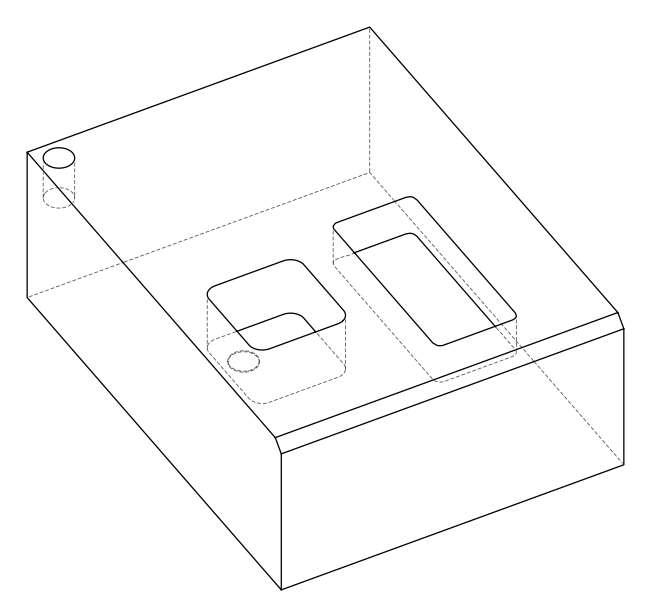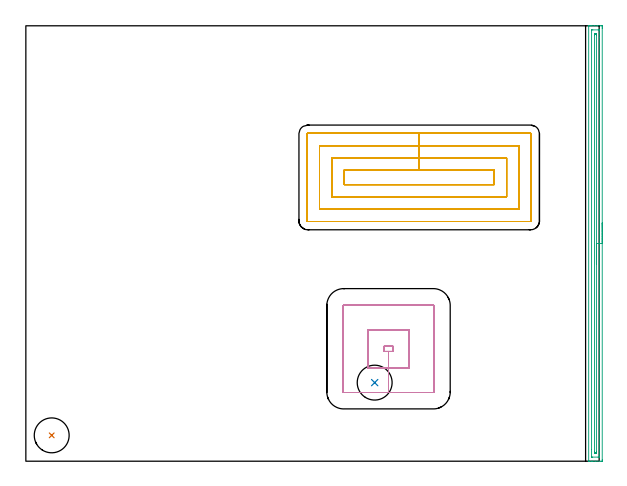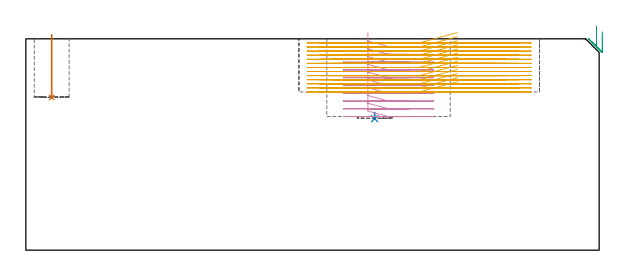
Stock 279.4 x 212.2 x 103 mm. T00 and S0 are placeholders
(PLAN: 5 operations, 3 tool changes, 38.2 min)
(1 INDEXABLE_INSERT_DRILL_BLIND_HOLE_FROM_SOLID | STEP1POCKET | NXT0302_005 | 0.12 min | 6439 mm3)
(2 INDEXABLE_INSERT_DRILL_BLIND_HOLE_FROM_SOLID_1 | STEP1POCKET_1 | NXT0302_005 | 0.02 min | 8775 mm3)
(3 AREA_MILL | FG_CHAMFER_SURFACE | UGT0205_001 | 5.27 min | 4626 mm3)
(4 MILL_RECTANGULAR_POCKET | POCKET_RECTANGULAR_STRAIGHT | NXT0201_012 | Follow Part, ap 4, ae 75% | 7.1 min | 122730 mm3)
(5 MILL_RECTANGULAR_POCKET_1 | POCKET_RECTANGULAR_STRAIGHT_1 | NXT0201_009 | Follow Part, ap 2, ae 75% | 25.69 min | 154404 mm3)
(TOOL NXT0302_005 | Index. Insert Drill 17mm [880-D1700L20-05] | D17 PA176 FL85 Z2)
(TOOL UGT0205_001 | Chamfer Mill 20 x 3 x 45 deg. | D20 FL50 Z2)
(TOOL NXT0201_012 | ENDMILL 16mm [2P460-1600-NA 1630] | D16 FL38 Z6)
(TOOL NXT0201_009 | ENDMILL 8mm [2P460-0800-NA 1630] | D8 FL26 Z6)
(OP 1 INDEXABLE_INSERT_DRILL_BLIND_HOLE_FROM_SOLID)
G17 G21 G94 G90
T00 M6
G54
G17 G0 G90 X12.6 Y12.6 S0 M3
G43 Z113. H1
G94 G81 G98 Z74.4 F250. R105.
G80
M5
M2
(OP 2 INDEXABLE_INSERT_DRILL_BLIND_HOLE_FROM_SOLID_1)
G17 G21 G94 G90
T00 M6
G54
G17 G0 G90 X170. Y38.3 S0 M3
G43 Z113. H1
G94 G81 G98 Z64.1 F250. R67.1
G80
M5
M2
(OP 3 AREA_MILL)
G17 G21 G94 G90
T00 M6
G54
G17 G0 G90 X280.9 Y116.1 S1061 M3
G43 Z113. H0
Z106.4
G94 G1 Y116.062 Z105.528 F250.
Y115.948 Z104.664
Y115.759 Z103.812
Y115.497 Z102.98
Y115.163 Z102.174
Y114.76 Z101.4
Y114.292 Z100.664
Y113.76 Z99.972
Y113.171 Z99.329
Y112.528 Z98.74
Y111.836 Z98.209
Y111.1 Z97.74
Y110.326 Z97.337
Y109.52 Z97.003
Y108.688 Z96.741
Y107.836 Z96.552
Y106.972 Z96.438
Y106.1 Z96.4
X280.899 Y0.625 Z96.401
X280.894 Y0.011 Z96.403
X280.892 Y0.007 Z96.405
X280.28 Y0. Z97.016
X277.61 Z99.685
X276.169 Z101.127
X275.813 Z101.482
X274.794 Z102.506
X274.369 Z102.923
X274.32 Z102.97
X274.303 Y0.008 Z102.988
X274.3 Y0.178 Z103.
Y212.022
X274.303 Y212.19 Z102.988
X274.366 Y212.193 Z102.926
X274.794 Y212.2 Z102.506
X275.101 Z102.199
X275.813 Z101.482
X277.063 Z100.234
X278.493 Z98.802
X280.28 Y212.199 Z97.016
X280.892 Y212.193 Z96.405
X280.894 Y212.189 Z96.403
X280.899 Y211.575 Z96.401
X280.9 Y210.955 Z96.4
Y106.1
X279.486 Z97.814
X279.485 Y2.314 Z97.815
X279.484 Y2.215 Z97.816
X279.479 Y2.026 Z97.821
X279.387 Y2.01 Z97.913
X278.905 Y2.001 Z98.395
X276.226 Y2. Z101.074
X275.813 Y2.002 Z101.487
X275.755 Y2.005 Z101.546
X275.725 Y2.009 Z101.575
X275.72 Y2.117 Z101.58
X275.715 Y2.314 Z101.585
X275.714 Y5.75 Z101.586
X275.715 Y209.886 Z101.585
X275.716 Y209.985 Z101.584
X275.721 Y210.174 Z101.579
X275.813 Y210.19 Z101.487
X276.295 Y210.199 Z101.005
X278.974 Y210.2 Z98.326
X279.387 Y210.198 Z97.913
X279.445 Y210.195 Z97.855
X279.475 Y210.191 Z97.825
X279.48 Y210.083 Z97.82
X279.485 Y209.886 Z97.815
X279.486 Y206.451 Z97.814
Y106.1
X278.072 Z99.228
X278.071 Y4.623 Z99.229
X278.07 Y4.201 Z99.23
X278.068 Y4.083 Z99.232
X278.065 Y4.028 Z99.235
X278.055 Y4.01 Z99.245
X278.001 Y4.007 Z99.299
X277.8 Y4.001 Z99.5
X277.6 Y4. Z99.7
X277.4 Z99.9
X277.266 Y4.002 Z100.034
X277.16 Y4.007 Z100.14
X277.134 Y4.011 Z100.166
X277.132 Y4.018 Z100.168
X277.13 Y4.043 Z100.17
X277.129 Y4.201 Z100.171
X277.128 Y4.672 Z100.172
X277.129 Y207.577 Z100.171
X277.13 Y207.999 Z100.17
X277.132 Y208.117 Z100.168
X277.135 Y208.172 Z100.165
X277.145 Y208.19 Z100.155
X277.199 Y208.193 Z100.101
X277.4 Y208.199 Z99.9
X277.6 Y208.2 Z99.7
X277.8 Z99.5
X277.934 Y208.198 Z99.366
X278.04 Y208.193 Z99.26
X278.066 Y208.189 Z99.234
X278.068 Y208.182 Z99.232
X278.07 Y208.157 Z99.23
X278.071 Y207.999 Z99.229
X278.072 Y207.528 Z99.228
Y106.1
Y105.228 Z99.267
Y104.364 Z99.38
Y103.512 Z99.569
Y102.68 Z99.832
Y101.874 Z100.165
Y101.1 Z100.568
Y100.364 Z101.037
Y99.672 Z101.568
Y99.029 Z102.157
Y98.44 Z102.801
Y97.908 Z103.493
Y97.44 Z104.228
Y97.037 Z105.002
Y96.703 Z105.808
Y96.441 Z106.64
Y96.252 Z107.492
Y96.138 Z108.357
Y96.1 Z109.228
G0 Z113.
M5
M2
(OP 4 MILL_RECTANGULAR_POCKET)
G17 G21 G94 G90
T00 M6
G54
G17 G0 G90 X166.7 Y60.791 S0 M3
G43 Z113. H1
Z106.
G94 G1 Y45.5 Z101.903 F250.
X176.75 Z99.21
Y53.5
X178.8 F500.
Y56.1
X174.7
Y53.5
X176.75
Y45.5
X186.8
Y64.1
X166.7
Y45.5
X176.75
Y33.5
X198.6
G3 X198.8 Y33.7 R0.2
G1 Y75.9
G3 X198.6 Y76.1 R0.2
G1 X154.9
G3 X154.7 Y75.9 R0.2
G1 Y33.7
G3 X154.9 Y33.5 R0.2
G1 X176.75
X177.75
G0 X166.7 Y60.791 Z102.21
G1 Y45.5 Z98.113 F250.
X176.75 Z95.42
Y53.5
X178.8 F500.
Y56.1
X174.7
Y53.5
X176.75
Y45.5
X186.8
Y64.1
X166.7
Y45.5
X176.75
Y33.5
X198.6
G3 X198.8 Y33.7 R0.2
G1 Y75.9
G3 X198.6 Y76.1 R0.2
G1 X154.9
G3 X154.7 Y75.9 R0.2
G1 Y33.7
G3 X154.9 Y33.5 R0.2
G1 X176.75
X177.75
G0 X166.7 Y60.791 Z98.42
G1 Y45.5 Z94.323 F250.
X176.75 Z91.63
Y53.5
X178.8 F500.
Y56.1
X174.7
Y53.5
X176.75
Y45.5
X186.8
Y64.1
X166.7
Y45.5
X176.75
Y33.5
X198.6
G3 X198.8 Y33.7 R0.2
G1 Y75.9
G3 X198.6 Y76.1 R0.2
G1 X154.9
G3 X154.7 Y75.9 R0.2
G1 Y33.7
G3 X154.9 Y33.5 R0.2
G1 X176.75
X177.75
G0 X166.7 Y60.791 Z94.63
G1 Y45.5 Z90.533 F250.
X176.75 Z87.84
Y53.5
X178.8 F500.
Y56.1
X174.7
Y53.5
X176.75
Y45.5
X186.8
Y64.1
X166.7
Y45.5
X176.75
Y33.5
X198.6
G3 X198.8 Y33.7 R0.2
G1 Y75.9
G3 X198.6 Y76.1 R0.2
G1 X154.9
G3 X154.7 Y75.9 R0.2
G1 Y33.7
G3 X154.9 Y33.5 R0.2
G1 X176.75
X177.75
G0 X166.7 Y60.791 Z90.84
G1 Y45.5 Z86.743 F250.
X176.75 Z84.05
Y53.5
X178.8 F500.
Y56.1
X174.7
Y53.5
X176.75
Y45.5
X186.8
Y64.1
X166.7
Y45.5
X176.75
Y33.5
X198.6
G3 X198.8 Y33.7 R0.2
G1 Y75.9
G3 X198.6 Y76.1 R0.2
G1 X154.9
G3 X154.7 Y75.9 R0.2
G1 Y33.7
G3 X154.9 Y33.5 R0.2
G1 X176.75
X177.75
G0 X166.7 Y60.791 Z87.05
G1 Y45.5 Z82.953 F250.
X176.75 Z80.26
Y53.5
X178.8 F500.
Y56.1
X174.7
Y53.5
X176.75
Y45.5
X186.8
Y64.1
X166.7
Y45.5
X176.75
Y33.5
X198.6
G3 X198.8 Y33.7 R0.2
G1 Y75.9
G3 X198.6 Y76.1 R0.2
G1 X154.9
G3 X154.7 Y75.9 R0.2
G1 Y33.7
G3 X154.9 Y33.5 R0.2
G1 X176.75
X177.75
G0 X166.7 Y60.791 Z83.26
G1 Y45.5 Z79.163 F250.
X176.75 Z76.47
Y53.5
X178.8 F500.
Y56.1
X174.7
Y53.5
X176.75
Y45.5
X186.8
Y64.1
X166.7
Y45.5
X176.75
Y33.5
X198.6
G3 X198.8 Y33.7 R0.2
G1 Y75.9
G3 X198.6 Y76.1 R0.2
G1 X154.9
G3 X154.7 Y75.9 R0.2
G1 Y33.7
G3 X154.9 Y33.5 R0.2
G1 X176.75
X177.75
G0 X166.7 Y60.791 Z79.47
G1 Y45.5 Z75.373 F250.
X176.75 Z72.68
Y53.5
X178.8 F500.
Y56.1
X174.7
Y53.5
X176.75
Y45.5
X186.8
Y64.1
X166.7
Y45.5
X176.75
Y33.5
X198.6
G3 X198.8 Y33.7 R0.2
G1 Y75.9
G3 X198.6 Y76.1 R0.2
G1 X154.9
G3 X154.7 Y75.9 R0.2
G1 Y33.7
G3 X154.9 Y33.5 R0.2
G1 X176.75
X177.75
G0 X166.7 Y60.791 Z75.68
G1 Y45.5 Z71.583 F250.
X176.75 Z68.89
Y53.5
X178.8 F500.
Y56.1
X174.7
Y53.5
X176.75
Y45.5
X186.8
Y64.1
X166.7
Y45.5
X176.75
Y33.5
X198.6
G3 X198.8 Y33.7 R0.2
G1 Y75.9
G3 X198.6 Y76.1 R0.2
G1 X154.9
G3 X154.7 Y75.9 R0.2
G1 Y33.7
G3 X154.9 Y33.5 R0.2
G1 X176.75
X177.75
G0 X166.7 Y60.791 Z71.89
G1 Y45.5 Z67.793 F250.
X176.75 Z65.1
Y53.5
X178.8 F500.
Y56.1
X174.7
Y53.5
X176.75
Y45.5
X186.8
Y64.1
X166.7
Y45.5
X176.75
Y33.5
X198.6
G3 X198.8 Y33.7 R0.2
G1 Y75.9
G3 X198.6 Y76.1 R0.2
G1 X154.9
G3 X154.7 Y75.9 R0.2
G1 Y33.7
G3 X154.9 Y33.5 R0.2
G1 X176.75
X177.75
G0 Z113.
M5
M2
(OP 5 MILL_RECTANGULAR_POCKET_1)
G17 G21 G94 G90
T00 M6
G54
G17 G0 G90 X210.332 Y141.8 S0 M3
G43 Z113. H1
Z106.
G94 G1 X191.7 Z101.008 F250.
X155.1 F500.
Y134.8
X228.3
Y141.8
X191.7
Y147.8
X149.1
Y128.8
X234.3
Y147.8
X191.7
Y153.8
X143.1
Y122.8
X240.3
Y153.8
X191.7
Y159.8
X137.4
G3 X137.1 Y159.5 R0.3
G1 Y117.1
G3 X137.4 Y116.8 R0.3
G1 X246.
G3 X246.3 Y117.1 R0.3
G1 Y159.5
G3 X246. Y159.8 R0.3
G1 X191.7
X190.7
G0 X210.332 Y141.8 Z104.008
G1 X191.7 Z99.015 F250.
X155.1 F500.
Y134.8
X228.3
Y141.8
X191.7
Y147.8
X149.1
Y128.8
X234.3
Y147.8
X191.7
Y153.8
X143.1
Y122.8
X240.3
Y153.8
X191.7
Y159.8
X137.4
G3 X137.1 Y159.5 R0.3
G1 Y117.1
G3 X137.4 Y116.8 R0.3
G1 X246.
G3 X246.3 Y117.1 R0.3
G1 Y159.5
G3 X246. Y159.8 R0.3
G1 X191.7
X190.7
G0 X210.332 Y141.8 Z102.015
G1 X191.7 Z97.023 F250.
X155.1 F500.
Y134.8
X228.3
Y141.8
X191.7
Y147.8
X149.1
Y128.8
X234.3
Y147.8
X191.7
Y153.8
X143.1
Y122.8
X240.3
Y153.8
X191.7
Y159.8
X137.4
G3 X137.1 Y159.5 R0.3
G1 Y117.1
G3 X137.4 Y116.8 R0.3
G1 X246.
G3 X246.3 Y117.1 R0.3
G1 Y159.5
G3 X246. Y159.8 R0.3
G1 X191.7
X190.7
G0 X210.332 Y141.8 Z100.023
G1 X191.7 Z95.031 F250.
X155.1 F500.
Y134.8
X228.3
Y141.8
X191.7
Y147.8
X149.1
Y128.8
X234.3
Y147.8
X191.7
Y153.8
X143.1
Y122.8
X240.3
Y153.8
X191.7
Y159.8
X137.4
G3 X137.1 Y159.5 R0.3
G1 Y117.1
G3 X137.4 Y116.8 R0.3
G1 X246.
G3 X246.3 Y117.1 R0.3
G1 Y159.5
G3 X246. Y159.8 R0.3
G1 X191.7
X190.7
G0 X210.332 Y141.8 Z98.031
G1 X191.7 Z93.038 F250.
X155.1 F500.
Y134.8
X228.3
Y141.8
X191.7
Y147.8
X149.1
Y128.8
X234.3
Y147.8
X191.7
Y153.8
X143.1
Y122.8
X240.3
Y153.8
X191.7
Y159.8
X137.4
G3 X137.1 Y159.5 R0.3
G1 Y117.1
G3 X137.4 Y116.8 R0.3
G1 X246.
G3 X246.3 Y117.1 R0.3
G1 Y159.5
G3 X246. Y159.8 R0.3
G1 X191.7
X190.7
G0 X210.332 Y141.8 Z96.038
G1 X191.7 Z91.046 F250.
X155.1 F500.
Y134.8
X228.3
Y141.8
X191.7
Y147.8
X149.1
Y128.8
X234.3
Y147.8
X191.7
Y153.8
X143.1
Y122.8
X240.3
Y153.8
X191.7
Y159.8
X137.4
G3 X137.1 Y159.5 R0.3
G1 Y117.1
G3 X137.4 Y116.8 R0.3
G1 X246.
G3 X246.3 Y117.1 R0.3
G1 Y159.5
G3 X246. Y159.8 R0.3
G1 X191.7
X190.7
G0 X210.332 Y141.8 Z94.046
G1 X191.7 Z89.054 F250.
X155.1 F500.
Y134.8
X228.3
Y141.8
X191.7
Y147.8
X149.1
Y128.8
X234.3
Y147.8
X191.7
Y153.8
X143.1
Y122.8
X240.3
Y153.8
X191.7
Y159.8
X137.4
G3 X137.1 Y159.5 R0.3
G1 Y117.1
G3 X137.4 Y116.8 R0.3
G1 X246.
G3 X246.3 Y117.1 R0.3
G1 Y159.5
G3 X246. Y159.8 R0.3
G1 X191.7
X190.7
G0 X210.332 Y141.8 Z92.054
G1 X191.7 Z87.062 F250.
X155.1 F500.
Y134.8
X228.3
Y141.8
X191.7
Y147.8
X149.1
Y128.8
X234.3
Y147.8
X191.7
Y153.8
X143.1
Y122.8
X240.3
Y153.8
X191.7
Y159.8
X137.4
G3 X137.1 Y159.5 R0.3
G1 Y117.1
G3 X137.4 Y116.8 R0.3
G1 X246.
G3 X246.3 Y117.1 R0.3
G1 Y159.5
G3 X246. Y159.8 R0.3
G1 X191.7
X190.7
G0 X210.332 Y141.8 Z90.062
G1 X191.7 Z85.069 F250.
X155.1 F500.
Y134.8
X228.3
Y141.8
X191.7
Y147.8
X149.1
Y128.8
X234.3
Y147.8
X191.7
Y153.8
X143.1
Y122.8
X240.3
Y153.8
X191.7
Y159.8
X137.4
G3 X137.1 Y159.5 R0.3
G1 Y117.1
G3 X137.4 Y116.8 R0.3
G1 X246.
G3 X246.3 Y117.1 R0.3
G1 Y159.5
G3 X246. Y159.8 R0.3
G1 X191.7
X190.7
G0 X210.332 Y141.8 Z88.069
G1 X191.7 Z83.077 F250.
X155.1 F500.
Y134.8
X228.3
Y141.8
X191.7
Y147.8
X149.1
Y128.8
X234.3
Y147.8
X191.7
Y153.8
X143.1
Y122.8
X240.3
Y153.8
X191.7
Y159.8
X137.4
G3 X137.1 Y159.5 R0.3
G1 Y117.1
G3 X137.4 Y116.8 R0.3
G1 X246.
G3 X246.3 Y117.1 R0.3
G1 Y159.5
G3 X246. Y159.8 R0.3
G1 X191.7
X190.7
G0 X210.332 Y141.8 Z86.077
G1 X191.7 Z81.085 F250.
X155.1 F500.
Y134.8
X228.3
Y141.8
X191.7
Y147.8
X149.1
Y128.8
X234.3
Y147.8
X191.7
Y153.8
X143.1
Y122.8
X240.3
Y153.8
X191.7
Y159.8
X137.4
G3 X137.1 Y159.5 R0.3
G1 Y117.1
G3 X137.4 Y116.8 R0.3
G1 X246.
G3 X246.3 Y117.1 R0.3
G1 Y159.5
G3 X246. Y159.8 R0.3
G1 X191.7
X190.7
G0 X210.332 Y141.8 Z84.085
G1 X191.7 Z79.092 F250.
X155.1 F500.
Y134.8
X228.3
Y141.8
X191.7
Y147.8
X149.1
Y128.8
X234.3
Y147.8
X191.7
Y153.8
X143.1
Y122.8
X240.3
Y153.8
X191.7
Y159.8
X137.4
G3 X137.1 Y159.5 R0.3
G1 Y117.1
G3 X137.4 Y116.8 R0.3
G1 X246.
G3 X246.3 Y117.1 R0.3
G1 Y159.5
G3 X246. Y159.8 R0.3
G1 X191.7
X190.7
G0 X210.332 Y141.8 Z82.092
G1 X191.7 Z77.1 F250.
X155.1 F500.
Y134.8
X228.3
Y141.8
X191.7
Y147.8
X149.1
Y128.8
X234.3
Y147.8
X191.7
Y153.8
X143.1
Y122.8
X240.3
Y153.8
X191.7
Y159.8
X137.4
G3 X137.1 Y159.5 R0.3
G1 Y117.1
G3 X137.4 Y116.8 R0.3
G1 X246.
G3 X246.3 Y117.1 R0.3
G1 Y159.5
G3 X246. Y159.8 R0.3
G1 X191.7
X190.7
G0 Z113.
M5
M2
